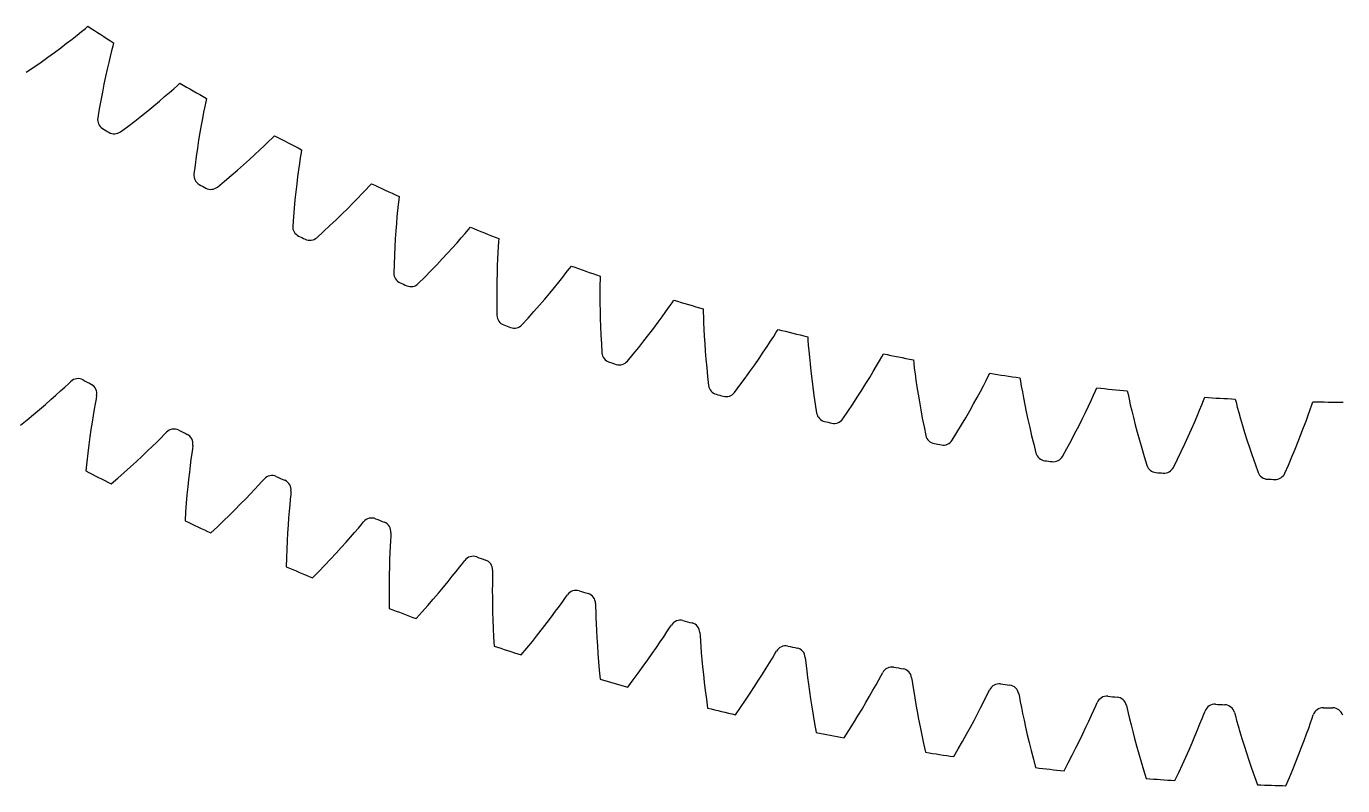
# Model space of a CAD drawing. Header units: millimetres. Extents: x -77 to 78, y -77 to 77.
# Drawn here: x -38.02 to -0.35, y -77.47 to -55.74 of the extents above; entities that cross this region are included whole.
import ezdxf

# ---------------------------------------------------------------- set-up
doc = ezdxf.new("R2010")
doc.units = ezdxf.units.MM

msp = doc.modelspace()

# ---------------------------------------------------------------- linework, layer by layer
at = {"layer": 'thin_ring_external'}
for p, q in [((-36.819085, -65.972369), (-36.748774, -65.908211)), ((-37.321244, -66.426176), (-37.175276, -66.296858)), ((-37.175276, -66.296858), (-37.041175, -66.176223)), ((-37.041175, -66.176223), (-36.921068, -66.066625)), ((-36.921068, -66.066625), (-36.819085, -65.972369)), ((-37.643971, -66.705134), (-37.477771, -66.562637)), ((-37.477771, -66.562637), (-37.321244, -66.426176)), ((-36.053266, -66.544168), (-36.081578, -66.70428)), ((-36.028216, -66.407575), (-36.053266, -66.544168)), ((-36.011643, -66.313846), (-36.028216, -66.407575)), ((-38.194958, -67.161162), (-38.002992, -67.005014)), ((-38.002992, -67.005014), (-37.819205, -66.852819)), ((-37.819205, -66.852819), (-37.643971, -66.705134)), ((-36.111724, -66.88212), (-36.142856, -67.074631)), ((-36.081578, -66.70428), (-36.111724, -66.88212)), ((-36.174371, -67.279885), (-36.205808, -67.49654)), ((-36.142856, -67.074631), (-36.174371, -67.279885)), ((-34.177573, -67.526719), (-34.079544, -67.428355)), ((-34.079544, -67.428355), (-34.011927, -67.361365)), ((-36.236794, -67.723603), (-36.267014, -67.960305)), ((-36.205808, -67.49654), (-36.236794, -67.723603)), ((-34.56265, -67.902396), (-34.422114, -67.767195)), ((-34.422114, -67.767195), (-34.293079, -67.641156)), ((-34.293079, -67.641156), (-34.177573, -67.526719)), ((-33.258764, -67.736395), (-33.271475, -67.830726)), ((-36.267014, -67.960305), (-36.296195, -68.206031)), ((-34.873652, -68.194368), (-34.713442, -68.045168)), ((-34.713442, -68.045168), (-34.56265, -67.902396)), ((-33.312611, -68.129371), (-33.335431, -68.308298)), ((-33.290896, -67.968232), (-33.312611, -68.129371)), ((-33.271475, -67.830726), (-33.290896, -67.968232)), ((-36.296195, -68.206031), (-36.3241, -68.460278)), ((-35.405451, -68.672633), (-35.220058, -68.508735)), ((-35.220058, -68.508735), (-35.042675, -68.349123)), ((-35.042675, -68.349123), (-34.873652, -68.194368)), ((-33.358632, -68.501926), (-33.381694, -68.7083)), ((-33.335431, -68.308298), (-33.358632, -68.501926)), ((-35.598576, -68.840333), (-35.405451, -68.672633)), ((-33.40421, -68.926064), (-33.425848, -69.154207)), ((-33.381694, -68.7083), (-33.40421, -68.926064)), ((-31.487156, -68.99203), (-31.376446, -68.872948)), ((-31.376446, -68.872948), (-31.282538, -68.770642)), ((-31.282538, -68.770642), (-31.217728, -68.700932)), ((-33.425848, -69.154207), (-33.446324, -69.39195)), ((-31.890579, -69.41296), (-31.745775, -69.264117)), ((-31.745775, -69.264117), (-31.610908, -69.12326)), ((-31.610908, -69.12326), (-31.487156, -68.99203)), ((-30.472391, -69.277685), (-30.487471, -69.43958)), ((-30.458631, -69.139498), (-30.472391, -69.277685)), ((-30.449804, -69.044725), (-30.458631, -69.139498)), ((-33.465393, -69.638667), (-33.482836, -69.893846)), ((-33.446324, -69.39195), (-33.465393, -69.638667)), ((-32.207055, -69.730175), (-32.044528, -69.568612)), ((-32.044528, -69.568612), (-31.890579, -69.41296)), ((-30.502926, -69.619294), (-30.518158, -69.81371)), ((-30.487471, -69.43958), (-30.502926, -69.619294)), ((-32.556244, -70.068306), (-32.377736, -69.896935)), ((-32.377736, -69.896935), (-32.207055, -69.730175)), ((-30.532728, -70.020858), (-30.546285, -70.239362)), ((-30.518158, -69.81371), (-30.532728, -70.020858)), ((-28.522411, -70.103041), (-28.432783, -69.996966)), ((-28.432783, -69.996966), (-28.37089, -69.924654)), ((-32.742321, -70.243793), (-32.556244, -70.068306)), ((-30.546285, -70.239362), (-30.558538, -70.468201)), ((-28.875369, -70.509043), (-28.746399, -70.362768)), ((-28.746399, -70.362768), (-28.628139, -70.226568)), ((-28.628139, -70.226568), (-28.522411, -70.103041)), ((-27.594427, -70.331686), (-27.602502, -70.470321)), ((-27.589498, -70.23663), (-27.594427, -70.331686)), ((-30.569237, -70.706585), (-30.57816, -70.953877)), ((-30.558538, -70.468201), (-30.569237, -70.706585)), ((-29.161369, -70.825547), (-29.01394, -70.663706)), ((-29.01394, -70.663706), (-28.875369, -70.509043)), ((-27.618987, -70.812896), (-27.626224, -71.007773)), ((-27.610923, -70.632699), (-27.618987, -70.812896)), ((-27.602502, -70.470321), (-27.610923, -70.632699)), ((-30.57816, -70.953877), (-30.585113, -71.209556)), ((-29.652139, -71.345828), (-29.480817, -71.167273)), ((-29.480817, -71.167273), (-29.317126, -70.993646)), ((-29.317126, -70.993646), (-29.161369, -70.825547)), ((-27.626224, -71.007773), (-27.632277, -71.215345)), ((-25.620281, -71.214925), (-25.535084, -71.10526)), ((-25.535084, -71.10526), (-25.476211, -71.030468)), ((-29.830854, -71.528806), (-29.652139, -71.345828)), ((-27.636852, -71.434221), (-27.6397, -71.66337)), ((-27.632277, -71.215345), (-27.636852, -71.434221)), ((-25.956273, -71.635075), (-25.833417, -71.483629)), ((-25.833417, -71.483629), (-25.720849, -71.342688)), ((-25.720849, -71.342688), (-25.620281, -71.214925)), ((-24.686068, -71.544128), (-24.687816, -71.706715)), ((-24.683692, -71.405278), (-24.686068, -71.544128)), ((-24.68267, -71.310101), (-24.683692, -71.405278)), ((-27.6397, -71.66337), (-27.640602, -71.901992)), ((-27.640602, -71.901992), (-27.639366, -72.149442)), ((-26.229038, -71.963053), (-26.088378, -71.795296)), ((-26.088378, -71.795296), (-25.956273, -71.635075)), ((-24.687816, -71.706715), (-24.688475, -71.887091)), ((-24.688475, -71.887091), (-24.687706, -72.082101)), ((-27.639366, -72.149442), (-27.635816, -72.405191)), ((-26.698034, -72.503045), (-26.534187, -72.317607)), ((-26.534187, -72.317607), (-26.377762, -72.137406)), ((-26.377762, -72.137406), (-26.229038, -71.963053)), ((-24.687706, -72.082101), (-24.685232, -72.289746)), ((-24.685232, -72.289746), (-24.680817, -72.508625)), ((-22.770187, -72.338508), (-22.674949, -72.206724)), ((-22.674949, -72.206724), (-22.594326, -72.093653)), ((-22.594326, -72.093653), (-22.538574, -72.016507)), ((-21.734221, -72.263326), (-21.731336, -72.358465)), ((-26.869086, -72.693206), (-26.698034, -72.503045)), ((-24.680817, -72.508625), (-24.674255, -72.737699)), ((-23.118824, -72.805824), (-22.993409, -72.640315)), ((-22.993409, -72.640315), (-22.876874, -72.483952)), ((-22.876874, -72.483952), (-22.770187, -72.338508)), ((-21.731336, -72.358465), (-21.728009, -72.497296)), ((-21.728009, -72.497296), (-21.72308, -72.659817)), ((-21.72308, -72.659817), (-21.716333, -72.840068)), ((-24.674255, -72.737699), (-24.66536, -72.976156)), ((-24.66536, -72.976156), (-24.653965, -73.223347)), ((-23.39392, -73.159526), (-23.252479, -72.979214)), ((-23.252479, -72.979214), (-23.118824, -72.805824)), ((-21.716333, -72.840068), (-21.707559, -73.034882)), ((-21.707559, -73.034882), (-21.696562, -73.24225)), ((-19.78113, -73.21235), (-19.691383, -73.076766)), ((-19.691383, -73.076766), (-19.615469, -72.960481)), ((-19.615469, -72.960481), (-19.562932, -72.881111)), ((-24.653965, -73.223347), (-24.639918, -73.478735)), ((-23.69891, -73.538005), (-23.542814, -73.345997)), ((-23.542814, -73.345997), (-23.39392, -73.159526)), ((-21.696562, -73.24225), (-21.683165, -73.460764)), ((-19.991773, -73.523066), (-19.881755, -73.36205)), ((-19.881755, -73.36205), (-19.78113, -73.21235)), ((-18.749124, -73.094699), (-18.742335, -73.189639)), ((-18.742335, -73.189639), (-18.733311, -73.328216)), ((-18.733311, -73.328216), (-18.721714, -73.490398)), ((-23.862011, -73.735029), (-23.69891, -73.538005)), ((-21.683165, -73.460764), (-21.667203, -73.689375)), ((-21.667203, -73.689375), (-21.648526, -73.927266)), ((-20.236711, -73.872316), (-20.110287, -73.693584)), ((-20.110287, -73.693584), (-19.991773, -73.523066)), ((-18.721714, -73.490398), (-18.707573, -73.67022)), ((-18.707573, -73.67022), (-18.690808, -73.86451)), ((-16.758717, -73.962738), (-16.674612, -73.823584)), ((-16.674612, -73.823584), (-16.603537, -73.704281)), ((-16.603537, -73.704281), (-16.554302, -73.622821)), ((-15.732411, -73.802818), (-15.72173, -73.897399)), ((-21.648526, -73.927266), (-21.626993, -74.17378)), ((-21.626993, -74.17378), (-21.602473, -74.428376)), ((-20.511743, -74.250709), (-20.37063, -74.058282)), ((-20.37063, -74.058282), (-20.236711, -73.872316)), ((-18.690808, -73.86451), (-18.671307, -74.071252)), ((-18.671307, -74.071252), (-18.64895, -74.289031)), ((-16.956426, -74.28184), (-16.853112, -74.116444)), ((-16.853112, -74.116444), (-16.758717, -73.962738)), ((-15.72173, -73.897399), (-15.707025, -74.035489)), ((-15.707025, -74.035489), (-15.688779, -74.197058)), ((-15.688779, -74.197058), (-15.667268, -74.376148)), ((-20.814699, -74.652517), (-20.659824, -74.448964)), ((-20.659824, -74.448964), (-20.511743, -74.250709)), ((-18.64895, -74.289031), (-18.623616, -74.516794)), ((-18.623616, -74.516794), (-18.595188, -74.753718)), ((-17.186819, -74.640852), (-17.06784, -74.457081)), ((-17.06784, -74.457081), (-16.956426, -74.28184)), ((-15.667268, -74.376148), (-15.64254, -74.569586)), ((-15.64254, -74.569586), (-15.614567, -74.775352)), ((-13.708045, -74.588409), (-13.629724, -74.445919)), ((-13.629724, -74.445919), (-13.563607, -74.323798)), ((-13.563607, -74.323798), (-13.517757, -74.240386)), ((-12.68917, -74.386488), (-12.674615, -74.480552)), ((-12.674615, -74.480552), (-12.654253, -74.617921)), ((-18.595188, -74.753718), (-18.563552, -74.99914)), ((-17.446084, -75.030217), (-17.31299, -74.832159)), ((-17.31299, -74.832159), (-17.186819, -74.640852)), ((-15.614567, -74.775352), (-15.583288, -74.99203)), ((-13.996612, -75.095026), (-13.892486, -74.915359)), ((-13.892486, -74.915359), (-13.79605, -74.74586)), ((-13.79605, -74.74586), (-13.708045, -74.588409)), ((-12.654253, -74.617921), (-12.62939, -74.778605)), ((-12.62939, -74.778605), (-12.600543, -74.95666)), ((-12.600543, -74.95666), (-12.567895, -75.14892)), ((-10.634258, -75.088306), (-10.561853, -74.942722)), ((-10.561853, -74.942722), (-10.500805, -74.817989)), ((-10.500805, -74.817989), (-10.458419, -74.732765)), ((-9.624533, -74.844726), (-9.606128, -74.938113)), ((-9.606128, -74.938113), (-9.580143, -75.074531)), ((-18.563552, -74.99914), (-18.5286, -75.252515)), ((-17.732288, -75.444125), (-17.585901, -75.234384)), ((-17.585901, -75.234384), (-17.446084, -75.030217)), ((-15.583288, -74.99203), (-15.548625, -75.218561)), ((-15.548625, -75.218561), (-15.510494, -75.454118)), ((-14.226157, -75.479852), (-14.107946, -75.283526)), ((-14.107946, -75.283526), (-13.996612, -75.095026)), ((-12.567895, -75.14892), (-12.531498, -75.353365)), ((-10.805121, -75.422553), (-10.715725, -75.249238)), ((-10.715725, -75.249238), (-10.634258, -75.088306)), ((-9.580143, -75.074531), (-9.548704, -75.234058)), ((-9.548704, -75.234058), (-9.512572, -75.410779)), ((-7.54254, -75.461588), (-7.476173, -75.313154)), ((-7.476173, -75.313154), (-7.420297, -75.18602)), ((-7.420297, -75.18602), (-7.381446, -75.099127)), ((-6.543666, -75.176759), (-6.521442, -75.269311)), ((-6.521442, -75.269311), (-6.489879, -75.404547)), ((-4.327277, -75.42727), (-4.292026, -75.338856)), ((-15.510494, -75.454118), (-15.468809, -75.698035)), ((-15.468809, -75.698035), (-15.423484, -75.949761)), ((-14.482324, -75.892943), (-14.351007, -75.683208)), ((-14.351007, -75.683208), (-14.226157, -75.479852)), ((-12.531498, -75.353365), (-12.49135, -75.568576)), ((-12.49135, -75.568576), (-12.447415, -75.793493)), ((-11.005284, -75.799256), (-10.901783, -75.606343)), ((-10.901783, -75.606343), (-10.805121, -75.422553)), ((-9.512572, -75.410779), (-9.472058, -75.601536)), ((-9.472058, -75.601536), (-9.427298, -75.804314)), ((-7.699536, -75.802568), (-7.617331, -75.625729)), ((-7.617331, -75.625729), (-7.54254, -75.461588)), ((-6.489879, -75.404547), (-6.451917, -75.562649)), ((-6.451917, -75.562649), (-6.40856, -75.737738)), ((-4.506092, -75.874698), (-4.438103, -75.707625)), ((-4.438103, -75.707625), (-4.377886, -75.556591)), ((-4.377886, -75.556591), (-4.327277, -75.42727)), ((-3.451765, -75.382027), (-3.42576, -75.473589)), ((-3.42576, -75.473589), (-3.388671, -75.607415)), ((-3.388671, -75.607415), (-3.34425, -75.763825)), ((-1.326182, -75.826001), (-1.272217, -75.672622)), ((-1.272217, -75.672622), (-1.22696, -75.541333)), ((-1.22696, -75.541333), (-1.195368, -75.451546)), ((-14.619977, -76.108516), (-14.482324, -75.892943)), ((-12.447415, -75.793493), (-12.399646, -76.027285)), ((-12.399646, -76.027285), (-12.347982, -76.269285)), ((-11.231732, -76.208579), (-11.115335, -76.00027)), ((-11.115335, -76.00027), (-11.005284, -75.799256)), ((-9.427298, -75.804314), (-9.378348, -76.017696)), ((-9.378348, -76.017696), (-9.325217, -76.240619)), ((-7.884065, -76.187171), (-7.788571, -75.990172)), ((-7.788571, -75.990172), (-7.699536, -75.802568)), ((-6.40856, -75.737738), (-6.360248, -75.926671)), ((-6.360248, -75.926671), (-6.307202, -76.127441)), ((-4.662226, -76.245863), (-4.580968, -76.054762)), ((-4.580968, -76.054762), (-4.506092, -75.874698)), ((-3.34425, -75.763825), (-3.293742, -75.936986)), ((-3.293742, -75.936986), (-3.237714, -76.123777)), ((-1.454675, -76.178711), (-1.387255, -75.995724)), ((-1.387255, -75.995724), (-1.326182, -75.826001)), ((-12.347982, -76.269285), (-12.292361, -76.518938)), ((-11.483014, -76.644572), (-11.354327, -76.423529)), ((-11.354327, -76.423529), (-11.231732, -76.208579)), ((-9.325217, -76.240619), (-9.267889, -76.472254)), ((-8.093517, -76.605446), (-7.98577, -76.392533)), ((-7.98577, -76.392533), (-7.884065, -76.187171)), ((-6.307202, -76.127441), (-6.249532, -76.338633)), ((-6.249532, -76.338633), (-6.187294, -76.559187)), ((-4.84274, -76.655982), (-4.749551, -76.446617)), ((-4.749551, -76.446617), (-4.662226, -76.245863)), ((-3.237714, -76.123777), (-3.17647, -76.322199)), ((-3.17647, -76.322199), (-3.110178, -76.530845)), ((-1.607029, -76.577157), (-1.528019, -76.372987)), ((-1.528019, -76.372987), (-1.454675, -76.178711)), ((-9.267889, -76.472254), (-9.206334, -76.711928)), ((-9.206334, -76.711928), (-9.14051, -76.959087)), ((-8.326687, -77.051387), (-8.207184, -76.825247)), ((-8.207184, -76.825247), (-8.093517, -76.605446)), ((-6.187294, -76.559187), (-6.120505, -76.788272)), ((-6.120505, -76.788272), (-6.049161, -77.025218)), ((-4.941654, -76.873138), (-4.84274, -76.655982)), ((-3.110178, -76.530845), (-3.038938, -76.748658)), ((-3.038938, -76.748658), (-2.9628, -76.974808)), ((-1.781459, -77.011205), (-1.691543, -76.790171)), ((-1.691543, -76.790171), (-1.607029, -76.577157)), ((-6.049161, -77.025218), (-5.973246, -77.269466)), ((-5.15632, -77.328277), (-5.046201, -77.097421)), ((-5.046201, -77.097421), (-4.941654, -76.873138)), ((-2.9628, -76.974808), (-2.881789, -77.208625)), ((-2.881789, -77.208625), (-2.79591, -77.449551)), ((-1.87671, -77.239591), (-1.781459, -77.011205)), ((-1.977258, -77.474773), (-1.87671, -77.239591))]:
    msp.add_line(p, q, dxfattribs=at)
for centre, radius, start, end in [((-36.541467, -66.125061), 0.3, 61.074457, 133.7111), ((0, 0), 75.25, 241.074457, 241.278485), ((-36.305768, -66.254764), 0.3, 348.641841, 61.278485), ((-33.795892, -67.569521), 0.3, 63.427398, 136.064041), ((0, 0), 75.25, 243.427398, 243.631426), ((-33.555066, -67.689438), 0.3, 350.994782, 63.631426), ((0, 0), 77.5, 242.050181, 242.655701), ((-30.99333, -68.900044), 0.3, 65.780339, 138.416982), ((0, 0), 75.25, 245.780339, 245.984367), ((-30.747784, -69.009972), 0.3, 353.347724, 65.984367), ((0, 0), 77.5, 244.403123, 245.008642), ((-28.138506, -70.114385), 0.3, 68.13328, 140.769923), ((0, 0), 75.25, 248.13328, 248.337308), ((-27.888654, -70.21414), 0.3, 355.700665, 68.337308), ((-25.236234, -71.210498), 0.3, 70.486221, 143.122865), ((0, 0), 75.25, 250.486221, 250.690249), ((-24.982497, -71.299911), 0.3, 358.053606, 70.690249), ((0, 0), 77.5, 246.756064, 247.361583), ((-22.291408, -72.186534), 0.3, 72.839163, 145.475806), ((0, 0), 75.25, 252.839163, 253.04319), ((-22.034214, -72.265455), 0.3, 0.406547, 73.04319), ((0, 0), 77.5, 249.109005, 249.714524), ((-19.308993, -73.040847), 0.3, 75.192104, 147.828747), ((0, 0), 75.25, 255.192104, 255.396132), ((-19.048776, -73.109142), 0.3, 2.759488, 75.396132), ((0, 0), 77.5, 251.461946, 252.067466), ((-16.29402, -73.771996), 0.3, 77.545045, 150.181688), ((0, 0), 75.25, 257.545045, 257.749073), ((-16.031218, -73.829551), 0.3, 5.11243, 77.749073), ((-13.251571, -74.37875), 0.3, 79.897986, 152.534629), ((0, 0), 75.25, 259.897986, 260.102014), ((-12.986627, -74.425466), 0.3, 7.465371, 80.102014), ((0, 0), 77.5, 253.814887, 254.420407), ((-10.186776, -74.860083), 0.3, 82.250927, 154.88757), ((0, 0), 75.25, 262.250927, 262.454955), ((-9.920139, -74.895883), 0.3, 9.818312, 82.454955), ((-7.104805, -75.215186), 0.3, 84.603868, 157.240512), ((0, 0), 75.25, 264.603868, 264.807896), ((-6.836922, -75.240009), 0.3, 12.171253, 84.807896), ((0, 0), 77.5, 256.167828, 256.773348), ((-4.010853, -75.443459), 0.3, 86.95681, 159.593453), ((0, 0), 75.25, 266.95681, 267.160837), ((-3.742177, -75.457263), 0.3, 14.524194, 87.160837), ((-0.910138, -75.544518), 0.3, 89.309751, 161.946394), ((0, 0), 75.25, 269.309751, 269.513779), ((-0.641122, -75.54728), 0.3, 16.877135, 89.513779), ((0, 0), 77.5, 258.52077, 259.126289), ((0, 0), 77.5, 260.873711, 261.47923), ((0, 0), 77.5, 263.226652, 263.832172), ((0, 0), 77.5, 265.579593, 266.185113), ((0, 0), 77.5, 267.932534, 268.538054)]:
    msp.add_arc(centre, radius, start, end, dxfattribs=at)
at = {"layer": 'thin_ring_internal'}
for p, q in [((-36.334208, -55.805441), (-36.260002, -55.744616)), ((-36.872267, -56.229885), (-36.715788, -56.109308)), ((-36.715788, -56.109308), (-36.572082, -55.996559)), ((-36.572082, -55.996559), (-36.443419, -55.893901)), ((-36.443419, -55.893901), (-36.334208, -55.805441)), ((-37.406437, -56.625583), (-37.218407, -56.488976)), ((-37.218407, -56.488976), (-37.040123, -56.3568)), ((-37.040123, -56.3568), (-36.872267, -56.229885)), ((-35.584406, -56.444672), (-35.624, -56.604438)), ((-35.549595, -56.308509), (-35.584406, -56.444672)), ((-35.52529, -56.21569), (-35.549595, -56.308509)), ((-37.809782, -56.909535), (-37.603696, -56.765953)), ((-37.603696, -56.765953), (-37.406437, -56.625583)), ((-35.666487, -56.782086), (-35.710756, -56.974608)), ((-35.624, -56.604438), (-35.666487, -56.782086)), ((-38.023692, -57.056315), (-37.809782, -56.909535)), ((-35.756038, -57.180113), (-35.801749, -57.397292)), ((-35.710756, -56.974608), (-35.756038, -57.180113)), ((-35.847418, -57.625175), (-35.892656, -57.863016)), ((-35.801749, -57.397292), (-35.847418, -57.625175)), ((-33.927221, -57.637449), (-33.803473, -57.528916)), ((-33.803473, -57.528916), (-33.698497, -57.43547)), ((-33.698497, -57.43547), (-33.627201, -57.371259)), ((-35.892656, -57.863016), (-35.937128, -58.11022)), ((-34.377995, -58.019075), (-34.216226, -57.884488)), ((-34.216226, -57.884488), (-34.065526, -57.756761)), ((-34.065526, -57.756761), (-33.927221, -57.637449)), ((-32.891328, -57.901489), (-32.919766, -58.039124)), ((-32.871367, -57.80764), (-32.891328, -57.901489)), ((-35.937128, -58.11022), (-35.981241, -58.365867)), ((-34.921921, -58.454006), (-34.731407, -58.30461)), ((-34.731407, -58.30461), (-34.549936, -58.159403)), ((-34.549936, -58.159403), (-34.377995, -58.019075)), ((-32.98606, -58.379991), (-33.021324, -58.574365)), ((-32.951884, -58.200559), (-32.98606, -58.379991)), ((-32.919766, -58.039124), (-32.951884, -58.200559)), ((-35.327954, -58.763593), (-35.121104, -58.60702)), ((-35.121104, -58.60702), (-34.921921, -58.454006)), ((-33.021324, -58.574365), (-33.056996, -58.781754)), ((-33.092552, -59.000824), (-33.12757, -59.230585)), ((-33.056996, -58.781754), (-33.092552, -59.000824)), ((-31.208881, -59.153508), (-31.090317, -59.039335)), ((-31.090317, -59.039335), (-30.989802, -58.941107)), ((-30.989802, -58.941107), (-30.921571, -58.873648)), ((-33.161693, -59.470274), (-33.194616, -59.719279)), ((-33.12757, -59.230585), (-33.161693, -59.470274)), ((-31.641411, -59.555694), (-31.486079, -59.413726)), ((-31.486079, -59.413726), (-31.341485, -59.279126)), ((-31.341485, -59.279126), (-31.208881, -59.153508)), ((-30.183829, -59.507877), (-30.208402, -59.670631)), ((-30.161826, -59.369068), (-30.183829, -59.507877)), ((-30.146253, -59.274391), (-30.161826, -59.369068)), ((-33.194616, -59.719279), (-33.226788, -59.976702)), ((-32.164514, -60.01546), (-31.981156, -59.857362)), ((-31.981156, -59.857362), (-31.806638, -59.70387)), ((-31.806638, -59.70387), (-31.641411, -59.555694)), ((-30.234192, -59.851459), (-30.260375, -60.047262)), ((-30.208402, -59.670631), (-30.234192, -59.851459)), ((-32.555703, -60.343603), (-32.356362, -60.177576)), ((-32.356362, -60.177576), (-32.164514, -60.01546)), ((-30.286359, -60.256087), (-30.311685, -60.476574)), ((-30.260375, -60.047262), (-30.286359, -60.256087)), ((-28.21399, -60.319091), (-28.148971, -60.24853)), ((-30.311685, -60.476574), (-30.335975, -60.707716)), ((-28.549566, -60.673106), (-28.42295, -60.541454)), ((-28.42295, -60.541454), (-28.309826, -60.421889)), ((-28.309826, -60.421889), (-28.21399, -60.319091)), ((-27.355848, -60.612767), (-27.366999, -60.708066)), ((-30.35891, -60.948732), (-30.380212, -61.198999)), ((-30.335975, -60.707716), (-30.35891, -60.948732)), ((-28.994454, -61.119031), (-28.8363, -60.963329)), ((-28.8363, -60.963329), (-28.687741, -60.814287)), ((-28.687741, -60.814287), (-28.549566, -60.673106)), ((-27.399495, -61.01147), (-27.416844, -61.193302)), ((-27.382521, -60.847748), (-27.399495, -61.01147)), ((-27.366999, -60.708066), (-27.382521, -60.847748)), ((-30.380212, -61.198999), (-30.400372, -61.457641)), ((-29.337445, -61.446934), (-29.161642, -61.280476)), ((-29.161642, -61.280476), (-28.994454, -61.119031)), ((-27.433889, -61.390111), (-27.450129, -61.599919)), ((-27.416844, -61.193302), (-27.433889, -61.390111)), ((-29.712944, -61.792922), (-29.521543, -61.6178)), ((-29.521543, -61.6178), (-29.337445, -61.446934)), ((-27.450129, -61.599919), (-27.465169, -61.821345)), ((-25.575461, -61.798281), (-25.468023, -61.673582)), ((-25.468023, -61.673582), (-25.377073, -61.566437)), ((-25.377073, -61.566437), (-25.315407, -61.492928)), ((-27.478679, -62.053367), (-27.490376, -62.295189)), ((-27.465169, -61.821345), (-27.478679, -62.053367)), ((-25.968736, -62.23893), (-25.827272, -62.083138)), ((-25.827272, -62.083138), (-25.695815, -61.935681)), ((-25.695815, -61.935681), (-25.575461, -61.798281)), ((-24.521908, -62.055837), (-24.531246, -62.220172)), ((-24.512902, -61.915584), (-24.521908, -62.055837)), ((-24.506197, -61.81987), (-24.512902, -61.915584)), ((-27.490376, -62.295189), (-27.500011, -62.546177)), ((-26.27897, -62.570871), (-26.119474, -62.401822)), ((-26.119474, -62.401822), (-25.968736, -62.23893)), ((-24.540117, -62.402613), (-24.547987, -62.600003)), ((-24.531246, -62.220172), (-24.540117, -62.402613)), ((-27.500011, -62.546177), (-27.508116, -62.805476)), ((-26.622787, -62.924574), (-26.446838, -62.745327)), ((-26.446838, -62.745327), (-26.27897, -62.570871)), ((-24.554449, -62.810339), (-24.55917, -63.032225)), ((-24.547987, -62.600003), (-24.554449, -62.810339)), ((-22.672581, -62.921267), (-22.571061, -62.791704)), ((-22.571061, -62.791704), (-22.485194, -62.680443)), ((-22.485194, -62.680443), (-22.427016, -62.604145)), ((-21.60347, -62.893084), (-21.605715, -62.989007)), ((-26.805833, -63.108411), (-26.622787, -62.924574)), ((-24.56187, -63.264624), (-24.562304, -63.506729)), ((-24.55917, -63.032225), (-24.56187, -63.264624)), ((-23.044929, -63.379736), (-22.910867, -63.217531)), ((-22.910867, -63.217531), (-22.786412, -63.064118)), ((-22.786412, -63.064118), (-22.672581, -62.921267)), ((-21.608186, -63.129527), (-21.609869, -63.294118)), ((-21.605715, -62.989007), (-21.608186, -63.129527)), ((-24.562304, -63.506729), (-24.560251, -63.757893)), ((-23.339383, -63.725751), (-23.187926, -63.549464)), ((-23.187926, -63.549464), (-23.044929, -63.379736)), ((-21.609869, -63.294118), (-21.610242, -63.476775)), ((-21.610242, -63.476775), (-21.608919, -63.674317)), ((-19.625215, -63.773834), (-19.544618, -63.658698)), ((-19.544618, -63.658698), (-19.490053, -63.579775)), ((-24.560251, -63.757893), (-24.556283, -64.017288)), ((-23.666373, -64.095067), (-23.498953, -63.907829)), ((-23.498953, -63.907829), (-23.339383, -63.725751)), ((-21.608919, -63.674317), (-21.605588, -63.884726)), ((-21.605588, -63.884726), (-21.599981, -64.106592)), ((-19.827659, -64.055971), (-19.720598, -63.907979)), ((-19.720598, -63.907979), (-19.625215, -63.773834)), ((-18.653956, -63.830086), (-18.651736, -63.926009)), ((-18.651736, -63.926009), (-18.647666, -64.066493)), ((-23.840667, -64.287221), (-23.666373, -64.095067)), ((-21.599981, -64.106592), (-21.591866, -64.338864)), ((-21.591866, -64.338864), (-21.581035, -64.580727)), ((-20.206157, -64.559473), (-20.071212, -64.383275)), ((-20.071212, -64.383275), (-19.944841, -64.215009)), ((-19.944841, -64.215009), (-19.827659, -64.055971)), ((-18.647666, -64.066493), (-18.641689, -64.230983)), ((-18.641689, -64.230983), (-18.633564, -64.41346)), ((-18.633564, -64.41346), (-18.623052, -64.610726)), ((-21.581035, -64.580727), (-21.5673, -64.831523)), ((-20.500175, -64.93192), (-20.349249, -64.742615)), ((-20.349249, -64.742615), (-20.206157, -64.559473)), ((-18.623052, -64.610726), (-18.609935, -64.820753)), ((-16.825964, -64.909094), (-16.725904, -64.756281)), ((-16.725904, -64.756281), (-16.636866, -64.617843)), ((-16.636866, -64.617843), (-16.561713, -64.499082)), ((-16.561713, -64.499082), (-16.510878, -64.417706)), ((-15.664041, -64.628847), (-15.65736, -64.724563)), ((-15.65736, -64.724563), (-15.646759, -64.864704)), ((-21.5673, -64.831523), (-21.551267, -65.090453)), ((-20.823867, -65.3268), (-20.658701, -65.126745)), ((-20.658701, -65.126745), (-20.500175, -64.93192)), ((-18.609935, -64.820753), (-18.594012, -65.042117)), ((-18.594012, -65.042117), (-18.575099, -65.273761)), ((-17.054025, -65.247374), (-16.93562, -65.073411)), ((-16.93562, -65.073411), (-16.825964, -64.909094)), ((-15.646759, -64.864704), (-15.633136, -65.028739)), ((-15.633136, -65.028739), (-15.616529, -65.21064)), ((-13.542938, -65.199776), (-13.495945, -65.116123)), ((-18.575099, -65.273761), (-18.553027, -65.514858)), ((-18.553027, -65.514858), (-18.527638, -65.764743)), ((-17.315042, -65.619261), (-17.180626, -65.42966)), ((-17.180626, -65.42966), (-17.054025, -65.247374)), ((-15.616529, -65.21064), (-15.596851, -65.407203)), ((-15.596851, -65.407203), (-15.573977, -65.616392)), ((-13.787828, -65.621638), (-13.694986, -65.464335)), ((-13.694986, -65.464335), (-13.612485, -65.321904)), ((-13.612485, -65.321904), (-13.542938, -65.199776)), ((-12.640201, -65.287635), (-12.629075, -65.382937)), ((-12.629075, -65.382937), (-12.611965, -65.522433)), ((-12.611965, -65.522433), (-12.590724, -65.685656)), ((-18.527638, -65.764743), (-18.499576, -66.022647)), ((-17.606288, -66.017372), (-17.456998, -65.815383)), ((-17.456998, -65.815383), (-17.315042, -65.619261)), ((-15.573977, -65.616392), (-15.547772, -65.836776)), ((-15.547772, -65.836776), (-15.518102, -66.067289)), ((-13.999903, -65.970163), (-13.88972, -65.790879)), ((-13.88972, -65.790879), (-13.787828, -65.621638)), ((-12.590724, -65.685656), (-12.565673, -65.866588)), ((-12.565673, -65.866588), (-12.536871, -66.062023)), ((-10.634407, -66.030608), (-10.558622, -65.884493)), ((-10.558622, -65.884493), (-10.494833, -65.759261)), ((-10.494833, -65.759261), (-10.451782, -65.673513)), ((-9.588986, -65.805025), (-9.573437, -65.899706)), ((-9.573437, -65.899706), (-9.549856, -66.038255)), ((-17.761967, -66.224895), (-17.606288, -66.017372)), ((-15.518102, -66.067289), (-15.484836, -66.307098)), ((-14.243336, -66.353791), (-14.117886, -66.158141)), ((-14.117886, -66.158141), (-13.999903, -65.970163)), ((-12.536871, -66.062023), (-12.504289, -66.269921)), ((-12.504289, -66.269921), (-12.467859, -66.488847)), ((-10.813738, -66.365858), (-10.71983, -66.19206)), ((-10.71983, -66.19206), (-10.634407, -66.030608)), ((-9.549856, -66.038255), (-9.521044, -66.200313)), ((-9.521044, -66.200313), (-9.487602, -66.379883)), ((-7.481891, -66.304391), (-7.423998, -66.176326)), ((-7.423998, -66.176326), (-7.384984, -66.088668)), ((-6.517003, -66.179896), (-6.497066, -66.273751)), ((-6.497066, -66.273751), (-6.467064, -66.411053)), ((-15.484836, -66.307098), (-15.447849, -66.555532)), ((-15.447849, -66.555532), (-15.407819, -66.81185)), ((-14.515744, -66.765021), (-14.376013, -66.556304)), ((-14.376013, -66.556304), (-14.243336, -66.353791)), ((-12.467859, -66.488847), (-12.427496, -66.71773)), ((-11.02457, -66.743338), (-10.91546, -66.550074)), ((-10.91546, -66.550074), (-10.813738, -66.365858)), ((-9.487602, -66.379883), (-9.449738, -66.573767)), ((-9.449738, -66.573767), (-9.407519, -66.779924)), ((-7.714335, -66.797104), (-7.628615, -66.619124)), ((-7.628615, -66.619124), (-7.550796, -66.453873)), ((-7.550796, -66.453873), (-7.481891, -66.304391)), ((-6.467064, -66.411053), (-6.430744, -66.571595)), ((-6.430744, -66.571595), (-6.388983, -66.749415)), ((-4.450832, -66.733214), (-4.388957, -66.580688)), ((-4.388957, -66.580688), (-4.337085, -66.450069)), ((-4.337085, -66.450069), (-4.302191, -66.36069)), ((-3.430905, -66.411436), (-3.406623, -66.504262)), ((-3.406623, -66.504262), (-3.370266, -66.64002)), ((-3.370266, -66.64002), (-3.326516, -66.798698)), ((-1.286517, -66.712786), (-1.240778, -66.579895)), ((-1.240778, -66.579895), (-1.21008, -66.488989)), ((-14.661599, -66.979562), (-14.515744, -66.765021)), ((-12.427496, -66.71773), (-12.38311, -66.955731)), ((-12.38311, -66.955731), (-12.334604, -67.202175)), ((-11.263892, -67.15308), (-11.140781, -66.944613)), ((-11.140781, -66.944613), (-11.02457, -66.743338)), ((-9.407519, -66.779924), (-9.360943, -66.996918)), ((-9.360943, -66.996918), (-9.309976, -67.223675)), ((-7.907377, -67.183984), (-7.807377, -66.985853)), ((-7.807377, -66.985853), (-7.714335, -66.797104)), ((-6.388983, -66.749415), (-6.34214, -66.941327)), ((-6.34214, -66.941327), (-6.290375, -67.145296)), ((-4.598225, -67.083682), (-4.520879, -66.901907)), ((-4.520879, -66.901907), (-4.450832, -66.733214)), ((-3.326516, -66.798698), (-3.276527, -66.974382)), ((-3.276527, -66.974382), (-3.220806, -67.163907)), ((-1.472157, -67.224971), (-1.403351, -67.039795)), ((-1.403351, -67.039795), (-1.341229, -66.868026)), ((-1.341229, -66.868026), (-1.286517, -66.712786)), ((-12.334604, -67.202175), (-12.282691, -67.456354)), ((-11.529477, -67.589166), (-11.393761, -67.368071)), ((-11.393761, -67.368071), (-11.263892, -67.15308)), ((-9.309976, -67.223675), (-9.254564, -67.459354)), ((-8.127377, -67.604417), (-8.014098, -67.390447)), ((-8.014098, -67.390447), (-7.907377, -67.183984)), ((-6.290375, -67.145296), (-6.233754, -67.359889)), ((-6.233754, -67.359889), (-6.172292, -67.584029)), ((-4.773058, -67.479124), (-4.682385, -67.276555)), ((-4.682385, -67.276555), (-4.598225, -67.083682)), ((-3.220806, -67.163907), (-3.159607, -67.365247)), ((-3.159607, -67.365247), (-3.093063, -67.576973)), ((-1.628402, -67.62812), (-1.547251, -67.421552)), ((-1.547251, -67.421552), (-1.472157, -67.224971)), ((-9.254564, -67.459354), (-9.194645, -67.703274)), ((-9.194645, -67.703274), (-9.130963, -67.954762)), ((-8.247103, -67.825217), (-8.127377, -67.604417)), ((-6.172292, -67.584029), (-6.105975, -67.816874)), ((-4.973259, -67.909337), (-4.870058, -67.690329)), ((-4.870058, -67.690329), (-4.773058, -67.479124)), ((-3.093063, -67.576973), (-3.02124, -67.798011)), ((-3.02124, -67.798011), (-2.944161, -68.027519)), ((-1.71547, -67.843609), (-1.628402, -67.62812)), ((-8.372385, -68.052387), (-8.247103, -67.825217)), ((-6.105975, -67.816874), (-6.034772, -68.057743)), ((-6.034772, -68.057743), (-5.959458, -68.305996)), ((-5.19716, -68.368222), (-5.082583, -68.135469)), ((-5.082583, -68.135469), (-4.973259, -67.909337)), ((-2.944161, -68.027519), (-2.861829, -68.264813)), ((-1.907055, -68.298155), (-1.80837, -68.067181)), ((-1.80837, -68.067181), (-1.71547, -67.843609)), ((-2.861829, -68.264813), (-2.775047, -68.509294)), ((-2.010679, -68.535986), (-1.907055, -68.298155))]:
    msp.add_line(p, q, dxfattribs=at)
for centre, radius, start, end in [((0, 0), 66.5, 236.957349, 237.709318), ((0, 0), 66.5, 239.624016, 240.375984), ((-35.684853, -58.412274), 0.3, 171.101193, 238.578675), ((0, 0), 68.75, 238.578675, 238.754659), ((-35.505271, -58.521605), 0.3, 238.754659, 306.232141), ((0, 0), 66.5, 242.290682, 243.042651), ((-32.928561, -60.009269), 0.3, 173.767859, 241.245341), ((0, 0), 66.5, 244.957349, 245.709318), ((0, 0), 68.75, 241.245341, 241.421325), ((-32.744087, -60.110126), 0.3, 241.421325, 308.898807), ((-30.100953, -61.476297), 0.3, 176.434526, 243.912008), ((0, 0), 68.75, 243.912008, 244.087992), ((0, 0), 66.5, 247.624016, 248.375984), ((-29.911987, -61.568462), 0.3, 244.087992, 311.565474), ((-27.208153, -62.810182), 0.3, 179.101193, 246.578675), ((0, 0), 66.5, 250.290682, 251.042651), ((0, 0), 68.75, 246.578675, 246.754659), ((-27.015103, -62.893455), 0.3, 246.754659, 314.232141), ((0, 0), 66.5, 252.957349, 253.709318), ((-24.256426, -64.008033), 0.3, 181.767859, 249.245341), ((0, 0), 68.75, 249.245341, 249.421325), ((-24.059711, -64.082235), 0.3, 249.421325, 316.898807), ((0, 0), 66.5, 255.624016, 256.375984), ((-21.252165, -65.067257), 0.3, 184.434526, 251.912008), ((0, 0), 66.5, 258.290682, 259.042651), ((0, 0), 68.75, 251.912008, 252.087992), ((-21.052211, -65.132226), 0.3, 252.087992, 319.565474), ((0, 0), 66.5, 260.957349, 261.709318), ((-18.201877, -65.98556), 0.3, 187.101193, 254.578675), ((0, 0), 68.75, 254.578675, 254.754659), ((-17.999117, -66.041156), 0.3, 254.754659, 322.232141), ((0, 0), 66.5, 263.624016, 264.375984), ((0, 0), 66.5, 266.290682, 267.042651), ((0, 0), 66.5, 268.957349, 269.709318), ((-15.112168, -66.760953), 0.3, 189.767859, 257.245341), ((-14.907041, -66.807055), 0.3, 257.421325, 324.898807), ((0, 0), 68.75, 257.245341, 257.421325), ((-11.989729, -67.391757), 0.3, 192.434526, 259.912008), ((0, 0), 68.75, 259.912008, 260.087992), ((-11.782679, -67.428265), 0.3, 260.087992, 327.565474), ((-8.841323, -67.876605), 0.3, 195.101193, 262.578675), ((0, 0), 68.75, 262.578675, 262.754659), ((-8.632798, -67.903441), 0.3, 262.754659, 330.232141), ((-5.673768, -68.214448), 0.3, 197.767859, 265.245341), ((0, 0), 68.75, 265.245341, 265.421325), ((-5.464221, -68.231553), 0.3, 265.421325, 332.898807), ((-2.493926, -68.404553), 0.3, 200.434526, 267.912008), ((-2.28381, -68.41189), 0.3, 268.087992, 335.565474), ((0, 0), 68.75, 267.912008, 268.087992)]:
    msp.add_arc(centre, radius, start, end, dxfattribs=at)

doc.saveas('drawing.dxf')
